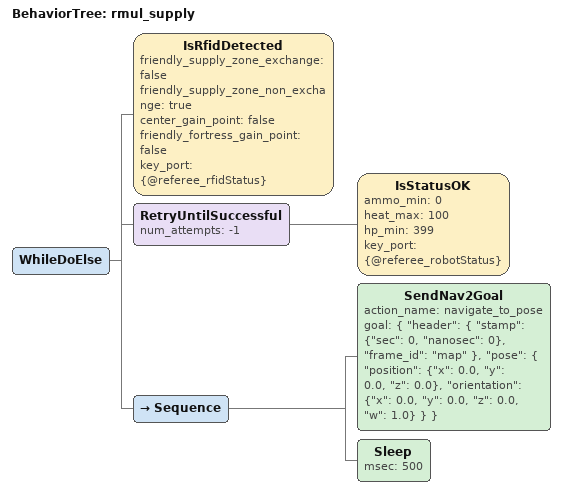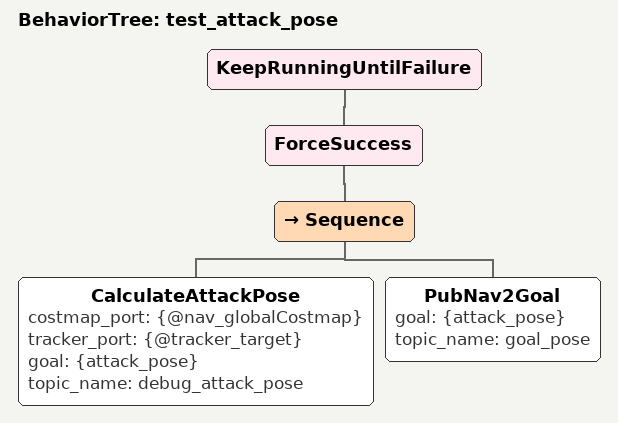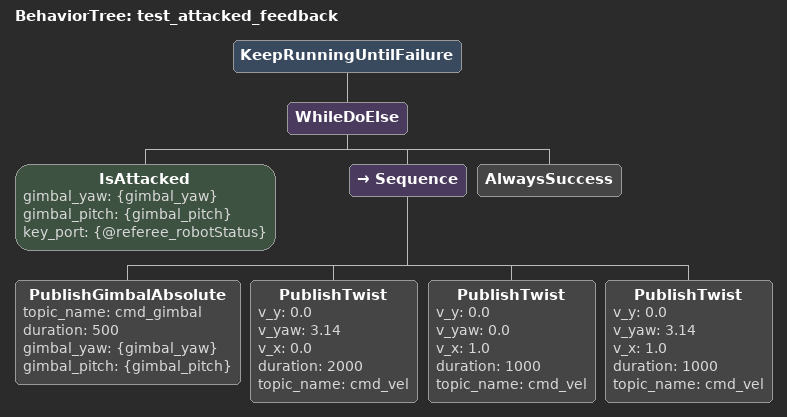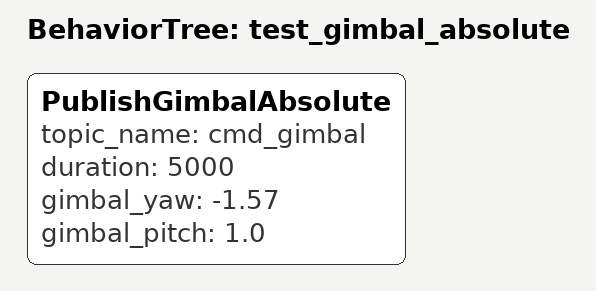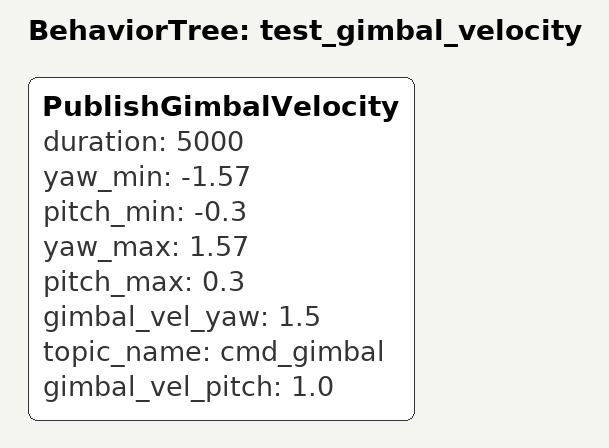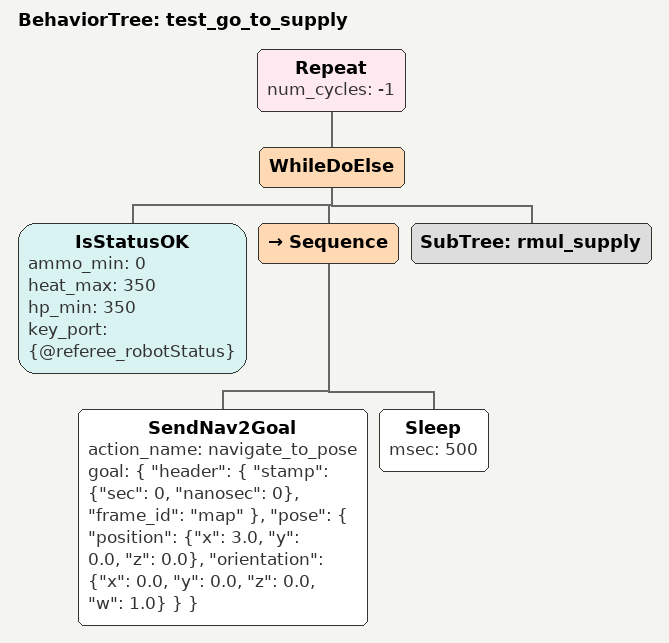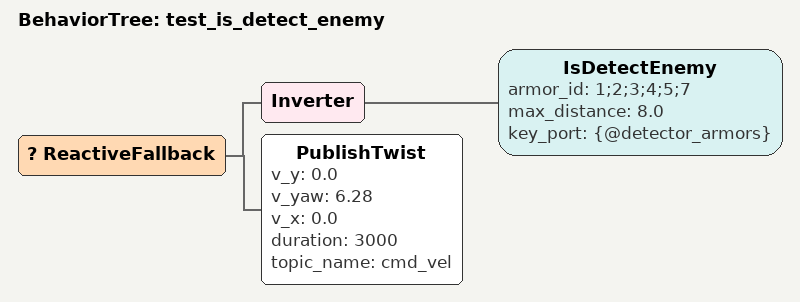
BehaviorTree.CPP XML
<?xml version="1.0" encoding="UTF-8"?>
<root BTCPP_format="4">

  <BehaviorTree ID="rmul_supply">
    <WhileDoElse>
      <IsRfidDetected friendly_supply_zone_exchange="false"
                      friendly_supply_zone_non_exchange="true"
                      center_gain_point="false"
                      friendly_fortress_gain_point="false"
                      key_port="{@referee_rfidStatus}"/>
      <RetryUntilSuccessful num_attempts="-1">
        <IsStatusOK ammo_min="0"
                    heat_max="100"
                    hp_min="399"
                    key_port="{@referee_robotStatus}"/>
      </RetryUntilSuccessful>
      <Sequence>
        <SendNav2Goal action_name="navigate_to_pose"
                      goal="{
                              &quot;header&quot;: {
                                &quot;stamp&quot;: {&quot;sec&quot;: 0, &quot;nanosec&quot;: 0},
                                &quot;frame_id&quot;: &quot;map&quot;
                              },
                              &quot;pose&quot;: {
                                &quot;position&quot;: {&quot;x&quot;: 0.0, &quot;y&quot;: 0.0, &quot;z&quot;: 0.0},
                                &quot;orientation&quot;: {&quot;x&quot;: 0.0, &quot;y&quot;: 0.0, &quot;z&quot;: 0.0, &quot;w&quot;: 1.0}
                              }
                            }"/>
        <Sleep msec="500"/>
      </Sequence>
    </WhileDoElse>
  </BehaviorTree>

  <BehaviorTree ID="test_attack_pose">
    <KeepRunningUntilFailure>
      <ForceSuccess>
        <Sequence>
          <CalculateAttackPose costmap_port="{@nav_globalCostmap}"
                               tracker_port="{@tracker_target}"
                               goal="{attack_pose}"
                               topic_name="debug_attack_pose"/>
          <PubNav2Goal goal="{attack_pose}"
                       topic_name="goal_pose"/>
        </Sequence>
      </ForceSuccess>
    </KeepRunningUntilFailure>
  </BehaviorTree>

  <BehaviorTree ID="test_attacked_feedback">
    <KeepRunningUntilFailure>
      <WhileDoElse>
        <IsAttacked gimbal_yaw="{gimbal_yaw}"
                    gimbal_pitch="{gimbal_pitch}"
                    key_port="{@referee_robotStatus}"/>
        <Sequence>
          <PublishGimbalAbsolute topic_name="cmd_gimbal"
                                 duration="500"
                                 gimbal_yaw="{gimbal_yaw}"
                                 gimbal_pitch="{gimbal_pitch}"/>
          <PublishTwist v_y="0.0"
                        v_yaw="3.14"
                        v_x="0.0"
                        duration="2000"
                        topic_name="cmd_vel"/>
          <PublishTwist v_y="0.0"
                        v_yaw="0.0"
                        v_x="1.0"
                        duration="1000"
                        topic_name="cmd_vel"/>
          <PublishTwist v_y="0.0"
                        v_yaw="3.14"
                        v_x="1.0"
                        duration="1000"
                        topic_name="cmd_vel"/>
        </Sequence>
        <AlwaysSuccess/>
      </WhileDoElse>
    </KeepRunningUntilFailure>
  </BehaviorTree>

  <BehaviorTree ID="test_gimbal_absolute">
    <PublishGimbalAbsolute topic_name="cmd_gimbal"
                           duration="5000"
                           gimbal_yaw="-1.57"
                           gimbal_pitch="1.0"/>
  </BehaviorTree>

  <BehaviorTree ID="test_gimbal_velocity">
    <PublishGimbalVelocity duration="5000"
                           yaw_min="-1.57"
                           pitch_min="-0.3"
                           yaw_max="1.57"
                           pitch_max="0.3"
                           gimbal_vel_yaw="1.5"
                           topic_name="cmd_gimbal"
                           gimbal_vel_pitch="1.0"/>
  </BehaviorTree>

  <BehaviorTree ID="test_go_to_supply">
    <Repeat num_cycles="-1">
      <WhileDoElse>
        <IsStatusOK ammo_min="0"
                    heat_max="350"
                    hp_min="350"
                    key_port="{@referee_robotStatus}"/>
        <Sequence>
          <SendNav2Goal action_name="navigate_to_pose"
                        goal="{
                                &quot;header&quot;: {
                                  &quot;stamp&quot;: {&quot;sec&quot;: 0, &quot;nanosec&quot;: 0},
                                  &quot;frame_id&quot;: &quot;map&quot;
                                },
                                &quot;pose&quot;: {
                                  &quot;position&quot;: {&quot;x&quot;: 3.0, &quot;y&quot;: 0.0, &quot;z&quot;: 0.0},
                                  &quot;orientation&quot;: {&quot;x&quot;: 0.0, &quot;y&quot;: 0.0, &quot;z&quot;: 0.0, &quot;w&quot;: 1.0}
                                }
                              }"/>
          <Sleep msec="500"/>
        </Sequence>
        <SubTree ID="rmul_supply"/>
      </WhileDoElse>
    </Repeat>
  </BehaviorTree>

  <BehaviorTree ID="test_is_detect_enemy">
    <ReactiveFallback>
      <Inverter>
        <IsDetectEnemy armor_id="1;2;3;4;5;7"
                       max_distance="8.0"
                       key_port="{@detector_armors}"/>
      </Inverter>
      <PublishTwist v_y="0.0"
                    v_yaw="6.28"
                    v_x="0.0"
                    duration="3000"
                    topic_name="cmd_vel"/>
    </ReactiveFallback>
    </BehaviorTree>

  </root>
